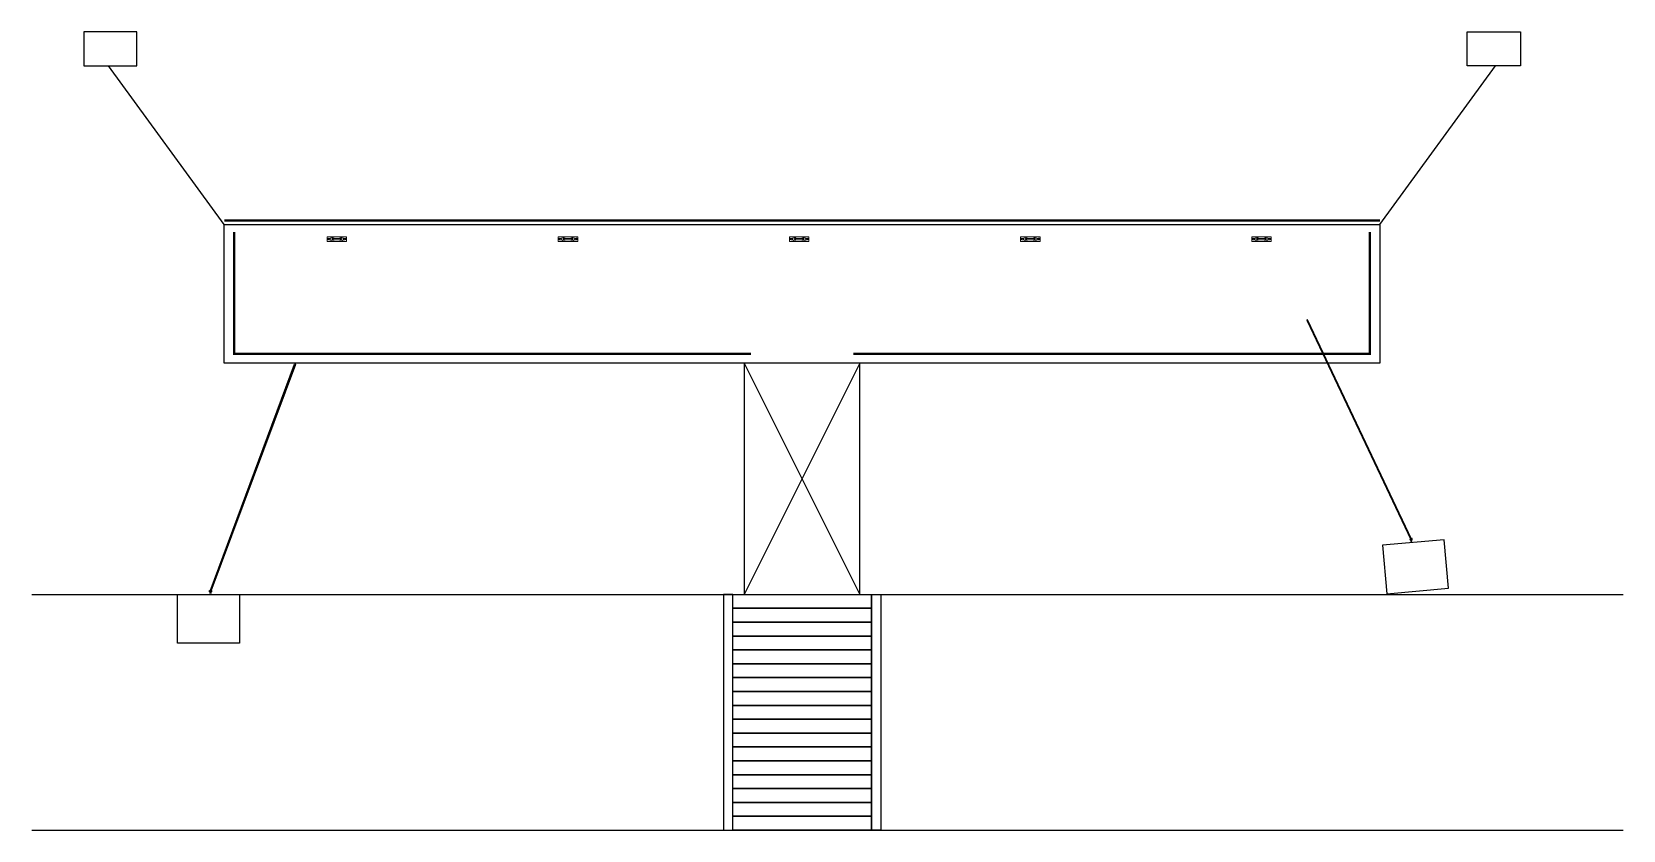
# Model space of a CAD drawing. Header units: millimetres. Extents: x -26293 to 8128, y 105476 to 122747.
import ezdxf

# ---------------------------------------------------------------- set-up
doc = ezdxf.new("R2010")
doc.units = ezdxf.units.MM
doc.header["$LTSCALE"] = 1000
doc.header["$MEASUREMENT"] = 0
doc.linetypes.add('DOTE', pattern=[2.42, 2, -0.2, 0.02, -0.2])
doc.layers.add('00标注文字', color=2, linetype='Continuous', lineweight=15)
for name, color, linetype in [('DOTE', 1, 'Continuous'), ('PUB_DIM', 3, 'Continuous'), ('W-STEEL_FRAME钢架', 3, 'Continuous')]:
    doc.layers.add(name, color=color, linetype=linetype)

# ---------------------------------------------------------------- blocks, each defined once
blk = doc.blocks.new('游艇码头系船柱')
at = {"layer": '00标注文字', "color": 2}
for p, q in [((0.04, 0.1), (0.045, 0.1)), ((0.04, 0.05), (0.045, 0.05)), ((0.045, 0.1), (0.045, 0.05)), ((0.045, 0.095), (0.096, 0.095)), ((0.045, 0.055), (0.096, 0.055)), ((0.15, 0.11), (0.19, 0.11)), ((0.15, 0.04), (0.19, 0.04)), ((0.43, 0.095), (0.18, 0.095)), ((0.43, 0.055), (0.18, 0.055)), ((0.46, 0.11), (0.42, 0.11)), ((0.46, 0.04), (0.42, 0.04)), ((0.565, 0.095), (0.514, 0.095)), ((0.565, 0.055), (0.514, 0.055)), ((0.57, 0.1), (0.565, 0.1)), ((0.565, 0.1), (0.565, 0.05)), ((0.57, 0.05), (0.565, 0.05))]:
    blk.add_line(p, q, dxfattribs=at)
blk.add_lwpolyline([(0, 0.15), (0.61, 0.15), (0.61, 0), (0, 0)], close=True, dxfattribs=at)
for centre in [(0.13, 0.075), (0.48, 0.075)]:
    blk.add_circle(centre, 0.04, dxfattribs=at)
at = {"layer": '00标注文字', "color": 8}
for centre in [(0.13, 0.075), (0.48, 0.075)]:
    blk.add_circle(centre, 0.035, dxfattribs=at)
at = {"layer": '00标注文字', "color": 2}
for centre, radius, start, end in [((0.046, 0.075), 0.0256, 102.6804, 257.3196), ((0.151, 0.075), 0.035, 325.1501, 34.8499), ((0.19, 0.075), 0.035, 34.8499, 90), ((0.19, 0.075), 0.035, 270, 325.1501), ((0.42, 0.075), 0.035, 90, 145.1501), ((0.42, 0.075), 0.035, 214.8499, 270), ((0.459, 0.075), 0.035, 145.1501, 214.8499), ((0.564, 0.075), 0.0256, 282.6804, 77.3196)]:
    blk.add_arc(centre, radius, start, end, dxfattribs=at)
blk = doc.blocks.new('*U5')
at = {"layer": '00标注文字', "xscale": -693.1336901761795, "yscale": 693.1336901761795, "zscale": 693.1336901761795}
blk.add_blockref('游艇码头系船柱', (211, -52), dxfattribs=at)
blk = doc.blocks.new('*U6')
at = {"color": 0, "linetype": 'ByBlock', "lineweight": -2, "transparency": 16777216}
for p in [(0, 0), (5000, 0), (10000, 0), (15000, 0), (20000, 0)]:
    blk.add_blockref('*U5', p, dxfattribs=at)
blk = doc.blocks.new('*U7')
blk.add_lwpolyline([(-1500, 150), (1500, 150), (1500, -150), (-1500, -150)], close=True)
blk = doc.blocks.new('*U8')
at = {"color": 0, "linetype": 'ByBlock', "lineweight": -2, "transparency": 16777216}
for p in [(0, 0), (0, -300), (0, -600), (0, -900), (0, -1200), (0, -1500), (0, -1800), (0, -2100), (0, -2400), (0, -2700), (0, -3000), (0, -3300), (0, -3600), (0, -3900), (0, -4200), (0, -4500), (0, -4800)]:
    blk.add_blockref('*U7', p, dxfattribs=at)
blk = doc.blocks.new('M24_90')
at = {"layer": 'PUB_DIM'}
for p, q in [((-11, 11), (-14, 10)), ((-11, 11), (-7, 10)), ((-11, 11), (11, 11)), ((-7, 10), (0, 11)), ((-7, 10), (-7, 0)), ((0, 11), (7, 10)), ((11, 11), (7, 10)), ((7, 10), (7, 0)), ((11, 11), (14, 10)), ((-11, -74), (-14, -73)), ((-11, -74), (-7, -73)), ((-11, -74), (11, -74)), ((-7, -73), (-7, -58)), ((-7, -73), (0, -74)), ((0, -74), (7, -73)), ((7, -73), (7, -58)), ((11, -74), (7, -73)), ((11, -74), (14, -73))]:
    blk.add_line(p, q, dxfattribs=at)
for points in [[(-14, 10), (14, 10), (14, 0), (-14, 0)], [(-8, 0), (8, 0), (8, -77), (-8, -77)], [(-15, -52), (15, -52), (15, -55), (-15, -55)], [(-14, -73), (14, -73), (14, -58), (-14, -58)]]:
    blk.add_lwpolyline(points, close=True, dxfattribs=at)
blk = doc.blocks.new('M16膨胀螺栓')
at = {"layer": 'PUB_DIM'}
for p, q in [((-12, 12), (-16, 10)), ((-12, 12), (-8, 10)), ((-12, 12), (12, 12)), ((-8, 10), (0, 12)), ((0, 12), (8, 10)), ((12, 12), (8, 10)), ((12, 12), (16, 10)), ((-8, -84), (-12, -103)), ((-12, -103), (-12, -112)), ((-12, -112), (12, -112)), ((-10, -112), (-10, -112)), ((0, -128), (-10, -123)), ((-5, -117), (5, -117)), ((-2, -107), (-4, -112)), ((-1, -84), (-2, -107)), ((0, -128), (10, -123)), ((1, -84), (2, -107)), ((2, -107), (4, -112)), ((8, -84), (12, -103)), ((10, -112), (10, -112)), ((12, -103), (12, -112))]:
    blk.add_line(p, q, dxfattribs=at)
for points in [[(-16, 10), (16, 10), (16, 0), (-16, 0)], [(-8, 22), (8, 22), (8, -73), (-8, -73)], [(-10, -18), (10, -18), (10, -123), (-10, -123)], [(-8, -79), (8, -79), (8, -84), (-8, -84)]]:
    blk.add_lwpolyline(points, close=True, dxfattribs=at)
for centre, start, end in [((-5, -112), 180, 270), ((5, -112), 270, 0)]:
    blk.add_arc(centre, 5, start, end, dxfattribs=at)
blk = doc.blocks.new('jhasdasda')
for points in [[(31715.21, 22809.98), (31734.5, 22817.16), (31734.48, 22817.23), (31715.19, 22810.05)], [(31715.15, 22810.11), (31715.15, 22809.92), (31715.25, 22809.92), (31715.25, 22810.11)], [(31715.15, 22810.11), (31715.15, 22809.92), (31715.15, 22809.92), (31715.15, 22810.11)]]:
    blk.add_lwpolyline(points, close=True)
at = {"layer": 'DOTE', "linetype": 'DOTE', "ltscale": 0.02}
for p, q in [((31734.51, 22817.19), (31734.51, 22817.23)), ((31715.16, 22810.01), (31715.05, 22810.01)), ((31715.08, 22810.03), (31715.08, 22809.99))]:
    blk.add_line(p, q, dxfattribs=at)
at = {"layer": 'DOTE', "linetype": 'DOTE', "ltscale": 0.005}
for p, q in [((31715.06, 22810.04), (31715.04, 22810.04)), ((31715.06, 22809.99), (31715.04, 22809.99))]:
    blk.add_line(p, q, dxfattribs=at)
at = {"layer": 'PUB_DIM'}
for p, q in [((31734.53, 22817.22), (31734.5, 22817.21)), ((31734.54, 22817.21), (31734.5, 22817.2)), ((31734.5, 22817.19), (31734.5, 22817.21)), ((31734.54, 22817.2), (31734.5, 22817.19)), ((31734.54, 22817.2), (31734.5, 22817.19)), ((31715.05, 22810.04), (31715.05, 22810.04)), ((31715.05, 22810.03), (31715.05, 22810.03)), ((31715.05, 22810.02), (31715.1, 22810.02)), ((31715.05, 22810.01), (31715.1, 22810.01)), ((31715.05, 22810.01), (31715.1, 22810.01)), ((31715.05, 22810), (31715.1, 22810)), ((31715.05, 22809.99), (31715.05, 22809.99)), ((31715.05, 22809.98), (31715.05, 22809.98)), ((31715.1, 22810.02), (31715.1, 22810))]:
    blk.add_line(p, q, dxfattribs=at)
for points in [[(31734.53, 22817.21), (31734.46, 22817.19), (31734.46, 22817.18), (31734.53, 22817.2)], [(31734.54, 22817.17), (31734.54, 22817.24), (31734.54, 22817.24), (31734.54, 22817.17)], [(31715.05, 22810.05), (31715.05, 22809.98), (31715.05, 22809.98), (31715.05, 22810.05)], [(31715.07, 22810.01), (31715.15, 22810.01), (31715.15, 22810.01), (31715.07, 22810.01)]]:
    blk.add_lwpolyline(points, close=True, dxfattribs=at)
at = {"layer": 'PUB_DIM', "yscale": 0.00034578227118466, "zscale": 0.00034578227118466}
for name, p, xscale, rotation in [('M24_90', (31734.52, 22817.19), -0.00034578227118466, 197.171382090231), ('M16膨胀螺栓', (31715.05, 22810.04), -0.00034578227118466, 270.0000000000003), ('M16膨胀螺栓', (31715.05, 22809.99), 0.00034578227118466, 270.0000000000675)]:
    blk.add_blockref(name, p, dxfattribs=dict(at, xscale=xscale, rotation=rotation))
at = {"layer": 'PUB_DIM', "xscale": -0.00034578227118466, "yscale": 0.00034578227118466, "zscale": 0.00034578227118466}
blk.add_blockref('M24_90', (31715.08, 22810.02), dxfattribs=at)

msp = doc.modelspace()

# ---------------------------------------------------------------- linework, layer by layer
for points in [[(-24022, 122747), (-25171, 122747), (-25171, 122008), (-24022, 122008)], [(4756, 122747), (5905, 122747), (5905, 122008), (4756, 122008)], [(-22132, 118576), (2868, 118576), (2868, 115576), (-7632, 115576), (-7632, 115576), (-11632, 115576), (-11632, 115576), (-22132, 115576)], [(4257, 111760), (2922, 111645), (3013, 110592), (4348, 110708)], [(-23139, 110576), (-21800, 110576), (-21800, 109519), (-23139, 109519)], [(-11132, 110576), (-11332, 110576), (-11332, 105476), (-11132, 105476)], [(-8132, 110576), (-7932, 110576), (-7932, 105476), (-8132, 105476)]]:
    msp.add_lwpolyline(points, close=True)
for points in [[(-22135, 118576), (-24633, 122009)], [(2868, 118576), (5367, 122009)], [(-26293, 110576), (8128, 110576)], [(-26293, 105476), (8128, 105476)]]:
    msp.add_lwpolyline(points)
at = {"color": 4, "const_width": 50}
msp.add_lwpolyline([(-22132, 118663), (2865, 118663)], dxfattribs=at)
at = {"color": 6, "const_width": 50}
for points in [[(-21913, 118416), (-21913, 115782), (-11427, 115782), (-11427, 115782), (-10736, 115782)], [(2650, 118416), (2650, 115782), (-7837, 115782), (-7837, 115782), (-8527, 115782)]]:
    msp.add_lwpolyline(points, dxfattribs=at)
at = {"color": 2}
msp.add_lwpolyline([(-10882, 110576), (-8382, 110576), (-8382, 115576), (-10882, 115576)], close=True, dxfattribs=at)
for points in [[(-8382, 115576), (-10882, 110576)], [(-10882, 115576), (-8382, 110576)]]:
    msp.add_lwpolyline(points, dxfattribs=at)

# ---------------------------------------------------------------- block references
for name, p in [('*U6', (-19695, 118263)), ('*U8', (-9632, 110426))]:
    msp.add_blockref(name, p)
at = {"layer": 'W-STEEL_FRAME钢架', "yscale": 254.4050199640112, "zscale": 254.4050199640112}
for p, xscale, rotation in [((6481262, -7425772), 254.4050199640112, 94.95136005142582), ((-5825410, -7957859), -254.4050199640112, 270)]:
    msp.add_blockref('jhasdasda', p, dxfattribs=dict(at, xscale=xscale, rotation=rotation))

doc.saveas('drawing.dxf')
